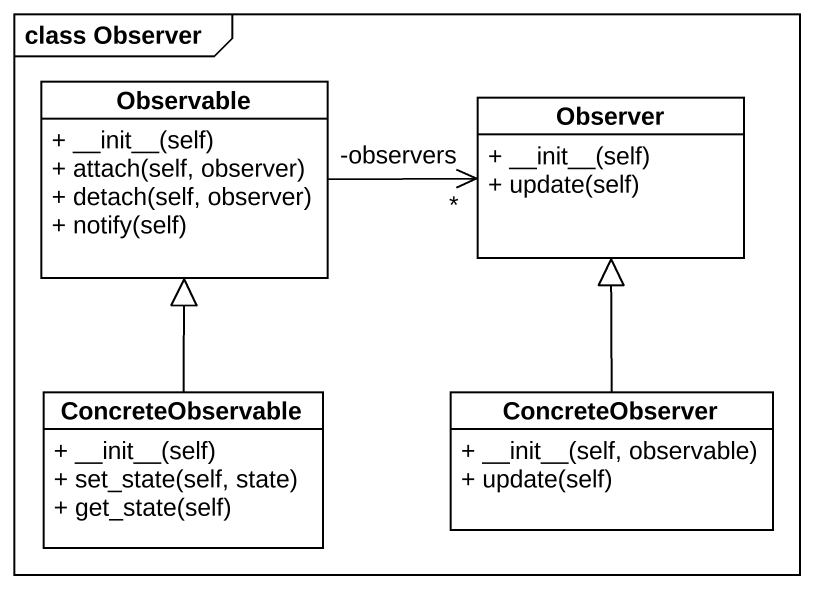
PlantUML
@startuml
mainframe class Observer
hide circle
hide empty members
skinparam classAttributeIconSize 0
class Observable {
  + ~__init~__(self)
  + attach(self, observer)
  + detach(self, observer)
  + notify(self)
}
class Observer {
  + ~__init~__(self)
  + update(self)
}
class ConcreteObservable {
  + ~__init~__(self)
  + set_state(self, state)
  + get_state(self)
}
class ConcreteObserver {
  + ~__init~__(self, observable)
  + update(self)
}
Observable -right-> "-observers\n*" Observer
ConcreteObservable -up-|> Observable
ConcreteObserver -up-|> Observer
@enduml
